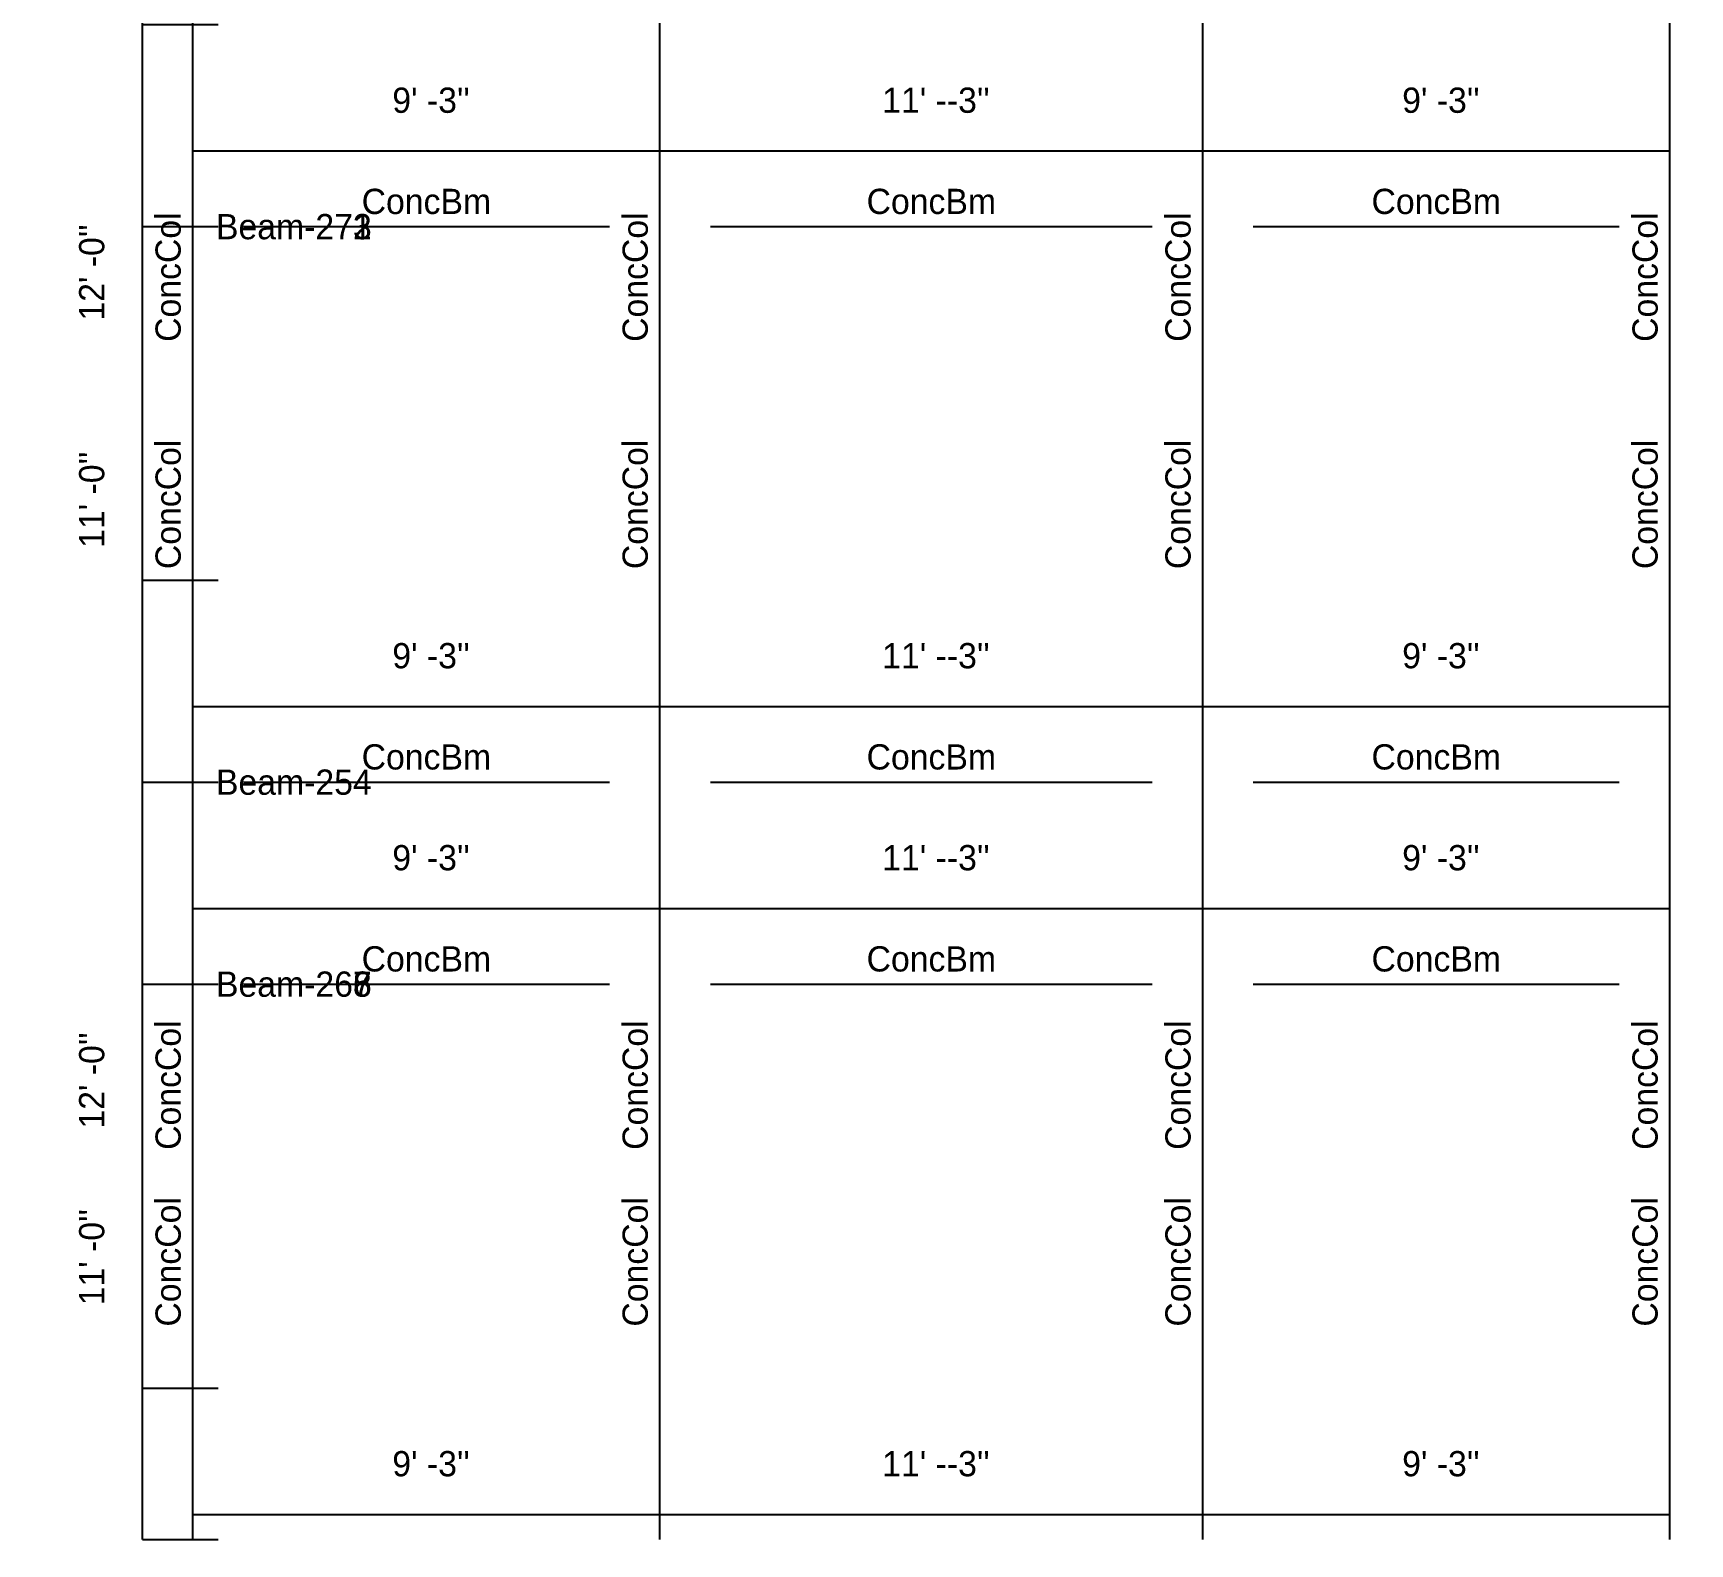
# Model space of a CAD drawing. Extents: x -38 to 2998, y -195 to 11529.
# Drawn here: x -38 to 355.8, y 9227 to 9586 of the extents above; entities that cross this region are included whole.
import ezdxf
from ezdxf.enums import TextEntityAlignment as Align

# ---------------------------------------------------------------- set-up
doc = ezdxf.new("R2010")
doc.units = 0
doc.header["$MEASUREMENT"] = 0
doc.layers.get('0').update_dxf_attribs({"linetype": 'CONTINUOUS'})
for name, color, linetype in [('CENTERLINES', 7, 'CONTINUOUS'), ('DIMENSIONS', 4, 'CONTINUOUS'), ('TEXT', 5, 'CONTINUOUS')]:
    doc.layers.add(name, color=color, linetype=linetype)
doc.dimstyles.get("Standard").update_dxf_attribs({"dimtxt": 0.18, "dimasz": 0.18, "dimexe": 0.18, "dimexo": 0.0625, "dimgap": 0.09, "dimtad": 0, "dimtih": 1, "dimtoh": 1, "dimdec": 4, "dimzin": 0, "dimtxsty": 'STANDARD', "dimcen": 0.09, "dimazin": 3, "dimtfac": 1, "dimtdec": 4, "dimtofl": 0, "dimtmove": 0, "dimatfit": 3, "dimtolj": 1, "dimtzin": 0})

# ---------------------------------------------------------------- blocks, each defined once
blk = doc.blocks.new('*D7990')
at = {"color": 1, "linetype": 'BYBLOCK'}
for points in [[(4.77, 9238.77), (3.71, 9237.71), (-3.71, 9230.29), (-4.77, 9229.23)], [(115.77, 9238.77), (114.71, 9237.71), (107.29, 9230.29), (106.23, 9229.23)]]:
    blk.add_solid(points, dxfattribs=at)
at = {"layer": 'DIMENSIONS', "color": 9, "linetype": 'BYBLOCK'}
for p, q in [((0, 9234), (0, 9252)), ((111, 9234), (111, 9252))]:
    blk.add_line(p, q, dxfattribs=at)
at = {"layer": 'DIMENSIONS', "color": 0, "linetype": 'BYBLOCK'}
blk.add_line((0, 9234), (111, 9234), dxfattribs=at)
at = {"layer": 'DIMENSIONS', "color": 0, "linetype": 'BYBLOCK', "insert": (55.5, 9246), "char_height": 6, "attachment_point": 5}
blk.add_mtext("\\A1; 9' -3''", dxfattribs=at)
blk = doc.blocks.new('*D7991')
at = {"color": 1, "linetype": 'BYBLOCK'}
for points in [[(115.77, 9238.77), (114.71, 9237.71), (107.29, 9230.29), (106.23, 9229.23)], [(244.77, 9238.77), (243.71, 9237.71), (236.29, 9230.29), (235.23, 9229.23)]]:
    blk.add_solid(points, dxfattribs=at)
at = {"layer": 'DIMENSIONS', "color": 9, "linetype": 'BYBLOCK'}
for p, q in [((111, 9234), (111, 9252)), ((240, 9234), (240, 9252))]:
    blk.add_line(p, q, dxfattribs=at)
at = {"layer": 'DIMENSIONS', "color": 0, "linetype": 'BYBLOCK'}
blk.add_line((111, 9234), (240, 9234), dxfattribs=at)
at = {"layer": 'DIMENSIONS', "color": 0, "linetype": 'BYBLOCK', "insert": (175.5, 9246), "char_height": 6, "attachment_point": 5}
blk.add_mtext("\\A1; 11' --3''", dxfattribs=at)
blk = doc.blocks.new('*D7992')
at = {"color": 1, "linetype": 'BYBLOCK'}
for points in [[(244.77, 9238.77), (243.71, 9237.71), (236.29, 9230.29), (235.23, 9229.23)], [(355.77, 9238.77), (354.71, 9237.71), (347.29, 9230.29), (346.23, 9229.23)]]:
    blk.add_solid(points, dxfattribs=at)
at = {"layer": 'DIMENSIONS', "color": 9, "linetype": 'BYBLOCK'}
for p, q in [((240, 9234), (240, 9252)), ((351, 9234), (351, 9252))]:
    blk.add_line(p, q, dxfattribs=at)
at = {"layer": 'DIMENSIONS', "color": 0, "linetype": 'BYBLOCK'}
blk.add_line((240, 9234), (351, 9234), dxfattribs=at)
at = {"layer": 'DIMENSIONS', "color": 0, "linetype": 'BYBLOCK', "insert": (295.5, 9246), "char_height": 6, "attachment_point": 5}
blk.add_mtext("\\A1; 9' -3''", dxfattribs=at)
blk = doc.blocks.new('*D7993')
at = {"color": 1, "linetype": 'BYBLOCK'}
for points in [[(-8.29, 9404.29), (-7.23, 9403.23), (-16.77, 9412.77), (-15.71, 9411.71)], [(-8.29, 9260.29), (-7.23, 9259.23), (-16.77, 9268.77), (-15.71, 9267.71)]]:
    blk.add_solid(points, dxfattribs=at)
at = {"layer": 'DIMENSIONS', "color": 9, "linetype": 'BYBLOCK'}
for p, q in [((-12, 9408), (6, 9408)), ((-12, 9264), (6, 9264))]:
    blk.add_line(p, q, dxfattribs=at)
at = {"layer": 'DIMENSIONS', "color": 0, "linetype": 'BYBLOCK'}
blk.add_line((-12, 9264), (-12, 9408), dxfattribs=at)
at = {"layer": 'DIMENSIONS', "color": 0, "linetype": 'BYBLOCK', "insert": (-24, 9336), "char_height": 6, "attachment_point": 5, "rotation": 90}
blk.add_mtext("\\A1; 12' -0''", dxfattribs=at)
blk = doc.blocks.new('*D7994')
at = {"color": 1, "linetype": 'BYBLOCK'}
for points in [[(4.77, 9430.77), (3.71, 9429.71), (-3.71, 9422.29), (-4.77, 9421.23)], [(115.77, 9430.77), (114.71, 9429.71), (107.29, 9422.29), (106.23, 9421.23)]]:
    blk.add_solid(points, dxfattribs=at)
at = {"layer": 'DIMENSIONS', "color": 9, "linetype": 'BYBLOCK'}
for p, q in [((0, 9426), (0, 9444)), ((111, 9426), (111, 9444))]:
    blk.add_line(p, q, dxfattribs=at)
at = {"layer": 'DIMENSIONS', "color": 0, "linetype": 'BYBLOCK'}
blk.add_line((0, 9426), (111, 9426), dxfattribs=at)
at = {"layer": 'DIMENSIONS', "color": 0, "linetype": 'BYBLOCK', "insert": (55.5, 9438), "char_height": 6, "attachment_point": 5}
blk.add_mtext("\\A1; 9' -3''", dxfattribs=at)
blk = doc.blocks.new('*D7995')
at = {"color": 1, "linetype": 'BYBLOCK'}
for points in [[(115.77, 9430.77), (114.71, 9429.71), (107.29, 9422.29), (106.23, 9421.23)], [(244.77, 9430.77), (243.71, 9429.71), (236.29, 9422.29), (235.23, 9421.23)]]:
    blk.add_solid(points, dxfattribs=at)
at = {"layer": 'DIMENSIONS', "color": 9, "linetype": 'BYBLOCK'}
for p, q in [((111, 9426), (111, 9444)), ((240, 9426), (240, 9444))]:
    blk.add_line(p, q, dxfattribs=at)
at = {"layer": 'DIMENSIONS', "color": 0, "linetype": 'BYBLOCK'}
blk.add_line((111, 9426), (240, 9426), dxfattribs=at)
at = {"layer": 'DIMENSIONS', "color": 0, "linetype": 'BYBLOCK', "insert": (175.5, 9438), "char_height": 6, "attachment_point": 5}
blk.add_mtext("\\A1; 11' --3''", dxfattribs=at)
blk = doc.blocks.new('*D7996')
at = {"color": 1, "linetype": 'BYBLOCK'}
for points in [[(244.77, 9430.77), (243.71, 9429.71), (236.29, 9422.29), (235.23, 9421.23)], [(355.77, 9430.77), (354.71, 9429.71), (347.29, 9422.29), (346.23, 9421.23)]]:
    blk.add_solid(points, dxfattribs=at)
at = {"layer": 'DIMENSIONS', "color": 9, "linetype": 'BYBLOCK'}
for p, q in [((240, 9426), (240, 9444)), ((351, 9426), (351, 9444))]:
    blk.add_line(p, q, dxfattribs=at)
at = {"layer": 'DIMENSIONS', "color": 0, "linetype": 'BYBLOCK'}
blk.add_line((240, 9426), (351, 9426), dxfattribs=at)
at = {"layer": 'DIMENSIONS', "color": 0, "linetype": 'BYBLOCK', "insert": (295.5, 9438), "char_height": 6, "attachment_point": 5}
blk.add_mtext("\\A1; 9' -3''", dxfattribs=at)
blk = doc.blocks.new('*D7997')
at = {"color": 1, "linetype": 'BYBLOCK'}
for points in [[(-8.29, 9596.29), (-7.23, 9595.23), (-16.77, 9604.77), (-15.71, 9603.71)], [(-8.29, 9452.29), (-7.23, 9451.23), (-16.77, 9460.77), (-15.71, 9459.71)]]:
    blk.add_solid(points, dxfattribs=at)
at = {"layer": 'DIMENSIONS', "color": 9, "linetype": 'BYBLOCK'}
for p, q in [((-12, 9600), (6, 9600)), ((-12, 9456), (6, 9456))]:
    blk.add_line(p, q, dxfattribs=at)
at = {"layer": 'DIMENSIONS', "color": 0, "linetype": 'BYBLOCK'}
blk.add_line((-12, 9456), (-12, 9600), dxfattribs=at)
at = {"layer": 'DIMENSIONS', "color": 0, "linetype": 'BYBLOCK', "insert": (-24, 9528), "char_height": 6, "attachment_point": 5, "rotation": 90}
blk.add_mtext("\\A1; 12' -0''", dxfattribs=at)
blk = doc.blocks.new('*D8475')
at = {"color": 1, "linetype": 'BYBLOCK'}
for points in [[(-8.29, 9356.29), (-7.23, 9355.23), (-16.77, 9364.77), (-15.71, 9363.71)], [(-8.29, 9224.29), (-7.23, 9223.23), (-16.77, 9232.77), (-15.71, 9231.71)]]:
    blk.add_solid(points, dxfattribs=at)
at = {"layer": 'DIMENSIONS', "color": 9, "linetype": 'BYBLOCK'}
for p, q in [((-12, 9360), (6, 9360)), ((-12, 9228), (6, 9228))]:
    blk.add_line(p, q, dxfattribs=at)
at = {"layer": 'DIMENSIONS', "color": 0, "linetype": 'BYBLOCK'}
blk.add_line((-12, 9228), (-12, 9360), dxfattribs=at)
at = {"layer": 'DIMENSIONS', "color": 0, "linetype": 'BYBLOCK', "insert": (-24, 9294), "char_height": 6, "attachment_point": 5, "rotation": 90}
blk.add_mtext("\\A1; 11' -0''", dxfattribs=at)
blk = doc.blocks.new('*D8476')
at = {"color": 1, "linetype": 'BYBLOCK'}
for points in [[(4.77, 9382.77), (3.71, 9381.71), (-3.71, 9374.29), (-4.77, 9373.23)], [(115.77, 9382.77), (114.71, 9381.71), (107.29, 9374.29), (106.23, 9373.23)]]:
    blk.add_solid(points, dxfattribs=at)
at = {"layer": 'DIMENSIONS', "color": 9, "linetype": 'BYBLOCK'}
for p, q in [((0, 9378), (0, 9396)), ((111, 9378), (111, 9396))]:
    blk.add_line(p, q, dxfattribs=at)
at = {"layer": 'DIMENSIONS', "color": 0, "linetype": 'BYBLOCK'}
blk.add_line((0, 9378), (111, 9378), dxfattribs=at)
at = {"layer": 'DIMENSIONS', "color": 0, "linetype": 'BYBLOCK', "insert": (55.5, 9390), "char_height": 6, "attachment_point": 5}
blk.add_mtext("\\A1; 9' -3''", dxfattribs=at)
blk = doc.blocks.new('*D8477')
at = {"color": 1, "linetype": 'BYBLOCK'}
for points in [[(115.77, 9382.77), (114.71, 9381.71), (107.29, 9374.29), (106.23, 9373.23)], [(244.77, 9382.77), (243.71, 9381.71), (236.29, 9374.29), (235.23, 9373.23)]]:
    blk.add_solid(points, dxfattribs=at)
at = {"layer": 'DIMENSIONS', "color": 9, "linetype": 'BYBLOCK'}
for p, q in [((111, 9378), (111, 9396)), ((240, 9378), (240, 9396))]:
    blk.add_line(p, q, dxfattribs=at)
at = {"layer": 'DIMENSIONS', "color": 0, "linetype": 'BYBLOCK'}
blk.add_line((111, 9378), (240, 9378), dxfattribs=at)
at = {"layer": 'DIMENSIONS', "color": 0, "linetype": 'BYBLOCK', "insert": (175.5, 9390), "char_height": 6, "attachment_point": 5}
blk.add_mtext("\\A1; 11' --3''", dxfattribs=at)
blk = doc.blocks.new('*D8478')
at = {"color": 1, "linetype": 'BYBLOCK'}
for points in [[(244.77, 9382.77), (243.71, 9381.71), (236.29, 9374.29), (235.23, 9373.23)], [(355.77, 9382.77), (354.71, 9381.71), (347.29, 9374.29), (346.23, 9373.23)]]:
    blk.add_solid(points, dxfattribs=at)
at = {"layer": 'DIMENSIONS', "color": 9, "linetype": 'BYBLOCK'}
for p, q in [((240, 9378), (240, 9396)), ((351, 9378), (351, 9396))]:
    blk.add_line(p, q, dxfattribs=at)
at = {"layer": 'DIMENSIONS', "color": 0, "linetype": 'BYBLOCK'}
blk.add_line((240, 9378), (351, 9378), dxfattribs=at)
at = {"layer": 'DIMENSIONS', "color": 0, "linetype": 'BYBLOCK', "insert": (295.5, 9390), "char_height": 6, "attachment_point": 5}
blk.add_mtext("\\A1; 9' -3''", dxfattribs=at)
blk = doc.blocks.new('*D8479')
at = {"color": 1, "linetype": 'BYBLOCK'}
for points in [[(-8.29, 9536.29), (-7.23, 9535.23), (-16.77, 9544.77), (-15.71, 9543.71)], [(-8.29, 9404.29), (-7.23, 9403.23), (-16.77, 9412.77), (-15.71, 9411.71)]]:
    blk.add_solid(points, dxfattribs=at)
at = {"layer": 'DIMENSIONS', "color": 9, "linetype": 'BYBLOCK'}
for p, q in [((-12, 9540), (6, 9540)), ((-12, 9408), (6, 9408))]:
    blk.add_line(p, q, dxfattribs=at)
at = {"layer": 'DIMENSIONS', "color": 0, "linetype": 'BYBLOCK'}
blk.add_line((-12, 9408), (-12, 9540), dxfattribs=at)
at = {"layer": 'DIMENSIONS', "color": 0, "linetype": 'BYBLOCK', "insert": (-24, 9474), "char_height": 6, "attachment_point": 5, "rotation": 90}
blk.add_mtext("\\A1; 11' -0''", dxfattribs=at)
blk = doc.blocks.new('*D8480')
at = {"color": 1, "linetype": 'BYBLOCK'}
for points in [[(4.77, 9562.77), (3.71, 9561.71), (-3.71, 9554.29), (-4.77, 9553.23)], [(115.77, 9562.77), (114.71, 9561.71), (107.29, 9554.29), (106.23, 9553.23)]]:
    blk.add_solid(points, dxfattribs=at)
at = {"layer": 'DIMENSIONS', "color": 9, "linetype": 'BYBLOCK'}
for p, q in [((0, 9558), (0, 9576)), ((111, 9558), (111, 9576))]:
    blk.add_line(p, q, dxfattribs=at)
at = {"layer": 'DIMENSIONS', "color": 0, "linetype": 'BYBLOCK'}
blk.add_line((0, 9558), (111, 9558), dxfattribs=at)
at = {"layer": 'DIMENSIONS', "color": 0, "linetype": 'BYBLOCK', "insert": (55.5, 9570), "char_height": 6, "attachment_point": 5}
blk.add_mtext("\\A1; 9' -3''", dxfattribs=at)
blk = doc.blocks.new('*D8481')
at = {"color": 1, "linetype": 'BYBLOCK'}
for points in [[(115.77, 9562.77), (114.71, 9561.71), (107.29, 9554.29), (106.23, 9553.23)], [(244.77, 9562.77), (243.71, 9561.71), (236.29, 9554.29), (235.23, 9553.23)]]:
    blk.add_solid(points, dxfattribs=at)
at = {"layer": 'DIMENSIONS', "color": 9, "linetype": 'BYBLOCK'}
for p, q in [((111, 9558), (111, 9576)), ((240, 9558), (240, 9576))]:
    blk.add_line(p, q, dxfattribs=at)
at = {"layer": 'DIMENSIONS', "color": 0, "linetype": 'BYBLOCK'}
blk.add_line((111, 9558), (240, 9558), dxfattribs=at)
at = {"layer": 'DIMENSIONS', "color": 0, "linetype": 'BYBLOCK', "insert": (175.5, 9570), "char_height": 6, "attachment_point": 5}
blk.add_mtext("\\A1; 11' --3''", dxfattribs=at)
blk = doc.blocks.new('*D8482')
at = {"color": 1, "linetype": 'BYBLOCK'}
for points in [[(244.77, 9562.77), (243.71, 9561.71), (236.29, 9554.29), (235.23, 9553.23)], [(355.77, 9562.77), (354.71, 9561.71), (347.29, 9554.29), (346.23, 9553.23)]]:
    blk.add_solid(points, dxfattribs=at)
at = {"layer": 'DIMENSIONS', "color": 9, "linetype": 'BYBLOCK'}
for p, q in [((240, 9558), (240, 9576)), ((351, 9558), (351, 9576))]:
    blk.add_line(p, q, dxfattribs=at)
at = {"layer": 'DIMENSIONS', "color": 0, "linetype": 'BYBLOCK'}
blk.add_line((240, 9558), (351, 9558), dxfattribs=at)
at = {"layer": 'DIMENSIONS', "color": 0, "linetype": 'BYBLOCK', "insert": (295.5, 9570), "char_height": 6, "attachment_point": 5}
blk.add_mtext("\\A1; 9' -3''", dxfattribs=at)
blk = doc.blocks.new('*D8483')
at = {"color": 1, "linetype": 'BYBLOCK'}
for points in [[(-8.29, 9716.29), (-7.23, 9715.23), (-16.77, 9724.77), (-15.71, 9723.71)], [(-8.29, 9584.29), (-7.23, 9583.23), (-16.77, 9592.77), (-15.71, 9591.71)]]:
    blk.add_solid(points, dxfattribs=at)
at = {"layer": 'DIMENSIONS', "color": 9, "linetype": 'BYBLOCK'}
for p, q in [((-12, 9720), (6, 9720)), ((-12, 9588), (6, 9588))]:
    blk.add_line(p, q, dxfattribs=at)
at = {"layer": 'DIMENSIONS', "color": 0, "linetype": 'BYBLOCK'}
blk.add_line((-12, 9588), (-12, 9720), dxfattribs=at)
at = {"layer": 'DIMENSIONS', "color": 0, "linetype": 'BYBLOCK', "insert": (-24, 9654), "char_height": 6, "attachment_point": 5, "rotation": 90}
blk.add_mtext("\\A1; 11' -0''", dxfattribs=at)
blk = doc.blocks.new('*D8945')
at = {"color": 1, "linetype": 'BYBLOCK'}
for points in [[(-8.29, 9356.29), (-7.23, 9355.23), (-16.77, 9364.77), (-15.71, 9363.71)], [(-8.29, 9224.29), (-7.23, 9223.23), (-16.77, 9232.77), (-15.71, 9231.71)]]:
    blk.add_solid(points, dxfattribs=at)
at = {"layer": 'DIMENSIONS', "color": 9, "linetype": 'BYBLOCK'}
for p, q in [((-12, 9360), (6, 9360)), ((-12, 9228), (6, 9228))]:
    blk.add_line(p, q, dxfattribs=at)
at = {"layer": 'DIMENSIONS', "color": 0, "linetype": 'BYBLOCK'}
blk.add_line((-12, 9228), (-12, 9360), dxfattribs=at)
at = {"layer": 'DIMENSIONS', "color": 0, "linetype": 'BYBLOCK', "insert": (-24, 9294), "char_height": 6, "attachment_point": 5, "rotation": 90}
blk.add_mtext("\\A1; 11' -0''", dxfattribs=at)
blk = doc.blocks.new('*D8946')
at = {"color": 1, "linetype": 'BYBLOCK'}
for points in [[(4.77, 9382.77), (3.71, 9381.71), (-3.71, 9374.29), (-4.77, 9373.23)], [(115.77, 9382.77), (114.71, 9381.71), (107.29, 9374.29), (106.23, 9373.23)]]:
    blk.add_solid(points, dxfattribs=at)
at = {"layer": 'DIMENSIONS', "color": 9, "linetype": 'BYBLOCK'}
for p, q in [((0, 9378), (0, 9396)), ((111, 9378), (111, 9396))]:
    blk.add_line(p, q, dxfattribs=at)
at = {"layer": 'DIMENSIONS', "color": 0, "linetype": 'BYBLOCK'}
blk.add_line((0, 9378), (111, 9378), dxfattribs=at)
at = {"layer": 'DIMENSIONS', "color": 0, "linetype": 'BYBLOCK', "insert": (55.5, 9390), "char_height": 6, "attachment_point": 5}
blk.add_mtext("\\A1; 9' -3''", dxfattribs=at)
blk = doc.blocks.new('*D8947')
at = {"color": 1, "linetype": 'BYBLOCK'}
for points in [[(115.77, 9382.77), (114.71, 9381.71), (107.29, 9374.29), (106.23, 9373.23)], [(244.77, 9382.77), (243.71, 9381.71), (236.29, 9374.29), (235.23, 9373.23)]]:
    blk.add_solid(points, dxfattribs=at)
at = {"layer": 'DIMENSIONS', "color": 9, "linetype": 'BYBLOCK'}
for p, q in [((111, 9378), (111, 9396)), ((240, 9378), (240, 9396))]:
    blk.add_line(p, q, dxfattribs=at)
at = {"layer": 'DIMENSIONS', "color": 0, "linetype": 'BYBLOCK'}
blk.add_line((111, 9378), (240, 9378), dxfattribs=at)
at = {"layer": 'DIMENSIONS', "color": 0, "linetype": 'BYBLOCK', "insert": (175.5, 9390), "char_height": 6, "attachment_point": 5}
blk.add_mtext("\\A1; 11' --3''", dxfattribs=at)
blk = doc.blocks.new('*D8948')
at = {"color": 1, "linetype": 'BYBLOCK'}
for points in [[(244.77, 9382.77), (243.71, 9381.71), (236.29, 9374.29), (235.23, 9373.23)], [(355.77, 9382.77), (354.71, 9381.71), (347.29, 9374.29), (346.23, 9373.23)]]:
    blk.add_solid(points, dxfattribs=at)
at = {"layer": 'DIMENSIONS', "color": 9, "linetype": 'BYBLOCK'}
for p, q in [((240, 9378), (240, 9396)), ((351, 9378), (351, 9396))]:
    blk.add_line(p, q, dxfattribs=at)
at = {"layer": 'DIMENSIONS', "color": 0, "linetype": 'BYBLOCK'}
blk.add_line((240, 9378), (351, 9378), dxfattribs=at)
at = {"layer": 'DIMENSIONS', "color": 0, "linetype": 'BYBLOCK', "insert": (295.5, 9390), "char_height": 6, "attachment_point": 5}
blk.add_mtext("\\A1; 9' -3''", dxfattribs=at)
blk = doc.blocks.new('*D8949')
at = {"color": 1, "linetype": 'BYBLOCK'}
for points in [[(-8.29, 9536.29), (-7.23, 9535.23), (-16.77, 9544.77), (-15.71, 9543.71)], [(-8.29, 9404.29), (-7.23, 9403.23), (-16.77, 9412.77), (-15.71, 9411.71)]]:
    blk.add_solid(points, dxfattribs=at)
at = {"layer": 'DIMENSIONS', "color": 9, "linetype": 'BYBLOCK'}
for p, q in [((-12, 9540), (6, 9540)), ((-12, 9408), (6, 9408))]:
    blk.add_line(p, q, dxfattribs=at)
at = {"layer": 'DIMENSIONS', "color": 0, "linetype": 'BYBLOCK'}
blk.add_line((-12, 9408), (-12, 9540), dxfattribs=at)
at = {"layer": 'DIMENSIONS', "color": 0, "linetype": 'BYBLOCK', "insert": (-24, 9474), "char_height": 6, "attachment_point": 5, "rotation": 90}
blk.add_mtext("\\A1; 11' -0''", dxfattribs=at)
blk = doc.blocks.new('*D8950')
at = {"color": 1, "linetype": 'BYBLOCK'}
for points in [[(4.77, 9562.77), (3.71, 9561.71), (-3.71, 9554.29), (-4.77, 9553.23)], [(115.77, 9562.77), (114.71, 9561.71), (107.29, 9554.29), (106.23, 9553.23)]]:
    blk.add_solid(points, dxfattribs=at)
at = {"layer": 'DIMENSIONS', "color": 9, "linetype": 'BYBLOCK'}
for p, q in [((0, 9558), (0, 9576)), ((111, 9558), (111, 9576))]:
    blk.add_line(p, q, dxfattribs=at)
at = {"layer": 'DIMENSIONS', "color": 0, "linetype": 'BYBLOCK'}
blk.add_line((0, 9558), (111, 9558), dxfattribs=at)
at = {"layer": 'DIMENSIONS', "color": 0, "linetype": 'BYBLOCK', "insert": (55.5, 9570), "char_height": 6, "attachment_point": 5}
blk.add_mtext("\\A1; 9' -3''", dxfattribs=at)
blk = doc.blocks.new('*D8951')
at = {"color": 1, "linetype": 'BYBLOCK'}
for points in [[(115.77, 9562.77), (114.71, 9561.71), (107.29, 9554.29), (106.23, 9553.23)], [(244.77, 9562.77), (243.71, 9561.71), (236.29, 9554.29), (235.23, 9553.23)]]:
    blk.add_solid(points, dxfattribs=at)
at = {"layer": 'DIMENSIONS', "color": 9, "linetype": 'BYBLOCK'}
for p, q in [((111, 9558), (111, 9576)), ((240, 9558), (240, 9576))]:
    blk.add_line(p, q, dxfattribs=at)
at = {"layer": 'DIMENSIONS', "color": 0, "linetype": 'BYBLOCK'}
blk.add_line((111, 9558), (240, 9558), dxfattribs=at)
at = {"layer": 'DIMENSIONS', "color": 0, "linetype": 'BYBLOCK', "insert": (175.5, 9570), "char_height": 6, "attachment_point": 5}
blk.add_mtext("\\A1; 11' --3''", dxfattribs=at)
blk = doc.blocks.new('*D8952')
at = {"color": 1, "linetype": 'BYBLOCK'}
for points in [[(244.77, 9562.77), (243.71, 9561.71), (236.29, 9554.29), (235.23, 9553.23)], [(355.77, 9562.77), (354.71, 9561.71), (347.29, 9554.29), (346.23, 9553.23)]]:
    blk.add_solid(points, dxfattribs=at)
at = {"layer": 'DIMENSIONS', "color": 9, "linetype": 'BYBLOCK'}
for p, q in [((240, 9558), (240, 9576)), ((351, 9558), (351, 9576))]:
    blk.add_line(p, q, dxfattribs=at)
at = {"layer": 'DIMENSIONS', "color": 0, "linetype": 'BYBLOCK'}
blk.add_line((240, 9558), (351, 9558), dxfattribs=at)
at = {"layer": 'DIMENSIONS', "color": 0, "linetype": 'BYBLOCK', "insert": (295.5, 9570), "char_height": 6, "attachment_point": 5}
blk.add_mtext("\\A1; 9' -3''", dxfattribs=at)
blk = doc.blocks.new('*D8953')
at = {"color": 1, "linetype": 'BYBLOCK'}
for points in [[(-8.29, 9716.29), (-7.23, 9715.23), (-16.77, 9724.77), (-15.71, 9723.71)], [(-8.29, 9584.29), (-7.23, 9583.23), (-16.77, 9592.77), (-15.71, 9591.71)]]:
    blk.add_solid(points, dxfattribs=at)
at = {"layer": 'DIMENSIONS', "color": 9, "linetype": 'BYBLOCK'}
for p, q in [((-12, 9720), (6, 9720)), ((-12, 9588), (6, 9588))]:
    blk.add_line(p, q, dxfattribs=at)
at = {"layer": 'DIMENSIONS', "color": 0, "linetype": 'BYBLOCK'}
blk.add_line((-12, 9588), (-12, 9720), dxfattribs=at)
at = {"layer": 'DIMENSIONS', "color": 0, "linetype": 'BYBLOCK', "insert": (-24, 9654), "char_height": 6, "attachment_point": 5, "rotation": 90}
blk.add_mtext("\\A1; 11' -0''", dxfattribs=at)
blk = doc.blocks.new('*D9415')
at = {"color": 1, "linetype": 'BYBLOCK'}
for points in [[(-8.29, 9356.29), (-7.23, 9355.23), (-16.77, 9364.77), (-15.71, 9363.71)], [(-8.29, 9224.29), (-7.23, 9223.23), (-16.77, 9232.77), (-15.71, 9231.71)]]:
    blk.add_solid(points, dxfattribs=at)
at = {"layer": 'DIMENSIONS', "color": 9, "linetype": 'BYBLOCK'}
for p, q in [((-12, 9360), (6, 9360)), ((-12, 9228), (6, 9228))]:
    blk.add_line(p, q, dxfattribs=at)
at = {"layer": 'DIMENSIONS', "color": 0, "linetype": 'BYBLOCK'}
blk.add_line((-12, 9228), (-12, 9360), dxfattribs=at)
at = {"layer": 'DIMENSIONS', "color": 0, "linetype": 'BYBLOCK', "insert": (-24, 9294), "char_height": 6, "attachment_point": 5, "rotation": 90}
blk.add_mtext("\\A1; 11' -0''", dxfattribs=at)
blk = doc.blocks.new('*D9416')
at = {"color": 1, "linetype": 'BYBLOCK'}
for points in [[(4.77, 9382.77), (3.71, 9381.71), (-3.71, 9374.29), (-4.77, 9373.23)], [(115.77, 9382.77), (114.71, 9381.71), (107.29, 9374.29), (106.23, 9373.23)]]:
    blk.add_solid(points, dxfattribs=at)
at = {"layer": 'DIMENSIONS', "color": 9, "linetype": 'BYBLOCK'}
for p, q in [((0, 9378), (0, 9396)), ((111, 9378), (111, 9396))]:
    blk.add_line(p, q, dxfattribs=at)
at = {"layer": 'DIMENSIONS', "color": 0, "linetype": 'BYBLOCK'}
blk.add_line((0, 9378), (111, 9378), dxfattribs=at)
at = {"layer": 'DIMENSIONS', "color": 0, "linetype": 'BYBLOCK', "insert": (55.5, 9390), "char_height": 6, "attachment_point": 5}
blk.add_mtext("\\A1; 9' -3''", dxfattribs=at)
blk = doc.blocks.new('*D9417')
at = {"color": 1, "linetype": 'BYBLOCK'}
for points in [[(115.77, 9382.77), (114.71, 9381.71), (107.29, 9374.29), (106.23, 9373.23)], [(244.77, 9382.77), (243.71, 9381.71), (236.29, 9374.29), (235.23, 9373.23)]]:
    blk.add_solid(points, dxfattribs=at)
at = {"layer": 'DIMENSIONS', "color": 9, "linetype": 'BYBLOCK'}
for p, q in [((111, 9378), (111, 9396)), ((240, 9378), (240, 9396))]:
    blk.add_line(p, q, dxfattribs=at)
at = {"layer": 'DIMENSIONS', "color": 0, "linetype": 'BYBLOCK'}
blk.add_line((111, 9378), (240, 9378), dxfattribs=at)
at = {"layer": 'DIMENSIONS', "color": 0, "linetype": 'BYBLOCK', "insert": (175.5, 9390), "char_height": 6, "attachment_point": 5}
blk.add_mtext("\\A1; 11' --3''", dxfattribs=at)
blk = doc.blocks.new('*D9418')
at = {"color": 1, "linetype": 'BYBLOCK'}
for points in [[(244.77, 9382.77), (243.71, 9381.71), (236.29, 9374.29), (235.23, 9373.23)], [(355.77, 9382.77), (354.71, 9381.71), (347.29, 9374.29), (346.23, 9373.23)]]:
    blk.add_solid(points, dxfattribs=at)
at = {"layer": 'DIMENSIONS', "color": 9, "linetype": 'BYBLOCK'}
for p, q in [((240, 9378), (240, 9396)), ((351, 9378), (351, 9396))]:
    blk.add_line(p, q, dxfattribs=at)
at = {"layer": 'DIMENSIONS', "color": 0, "linetype": 'BYBLOCK'}
blk.add_line((240, 9378), (351, 9378), dxfattribs=at)
at = {"layer": 'DIMENSIONS', "color": 0, "linetype": 'BYBLOCK', "insert": (295.5, 9390), "char_height": 6, "attachment_point": 5}
blk.add_mtext("\\A1; 9' -3''", dxfattribs=at)
blk = doc.blocks.new('*D9419')
at = {"color": 1, "linetype": 'BYBLOCK'}
for points in [[(-8.29, 9536.29), (-7.23, 9535.23), (-16.77, 9544.77), (-15.71, 9543.71)], [(-8.29, 9404.29), (-7.23, 9403.23), (-16.77, 9412.77), (-15.71, 9411.71)]]:
    blk.add_solid(points, dxfattribs=at)
at = {"layer": 'DIMENSIONS', "color": 9, "linetype": 'BYBLOCK'}
for p, q in [((-12, 9540), (6, 9540)), ((-12, 9408), (6, 9408))]:
    blk.add_line(p, q, dxfattribs=at)
at = {"layer": 'DIMENSIONS', "color": 0, "linetype": 'BYBLOCK'}
blk.add_line((-12, 9408), (-12, 9540), dxfattribs=at)
at = {"layer": 'DIMENSIONS', "color": 0, "linetype": 'BYBLOCK', "insert": (-24, 9474), "char_height": 6, "attachment_point": 5, "rotation": 90}
blk.add_mtext("\\A1; 11' -0''", dxfattribs=at)
blk = doc.blocks.new('*D9420')
at = {"color": 1, "linetype": 'BYBLOCK'}
for points in [[(4.77, 9562.77), (3.71, 9561.71), (-3.71, 9554.29), (-4.77, 9553.23)], [(115.77, 9562.77), (114.71, 9561.71), (107.29, 9554.29), (106.23, 9553.23)]]:
    blk.add_solid(points, dxfattribs=at)
at = {"layer": 'DIMENSIONS', "color": 9, "linetype": 'BYBLOCK'}
for p, q in [((0, 9558), (0, 9576)), ((111, 9558), (111, 9576))]:
    blk.add_line(p, q, dxfattribs=at)
at = {"layer": 'DIMENSIONS', "color": 0, "linetype": 'BYBLOCK'}
blk.add_line((0, 9558), (111, 9558), dxfattribs=at)
at = {"layer": 'DIMENSIONS', "color": 0, "linetype": 'BYBLOCK', "insert": (55.5, 9570), "char_height": 6, "attachment_point": 5}
blk.add_mtext("\\A1; 9' -3''", dxfattribs=at)
blk = doc.blocks.new('*D9421')
at = {"color": 1, "linetype": 'BYBLOCK'}
for points in [[(115.77, 9562.77), (114.71, 9561.71), (107.29, 9554.29), (106.23, 9553.23)], [(244.77, 9562.77), (243.71, 9561.71), (236.29, 9554.29), (235.23, 9553.23)]]:
    blk.add_solid(points, dxfattribs=at)
at = {"layer": 'DIMENSIONS', "color": 9, "linetype": 'BYBLOCK'}
for p, q in [((111, 9558), (111, 9576)), ((240, 9558), (240, 9576))]:
    blk.add_line(p, q, dxfattribs=at)
at = {"layer": 'DIMENSIONS', "color": 0, "linetype": 'BYBLOCK'}
blk.add_line((111, 9558), (240, 9558), dxfattribs=at)
at = {"layer": 'DIMENSIONS', "color": 0, "linetype": 'BYBLOCK', "insert": (175.5, 9570), "char_height": 6, "attachment_point": 5}
blk.add_mtext("\\A1; 11' --3''", dxfattribs=at)
blk = doc.blocks.new('*D9422')
at = {"color": 1, "linetype": 'BYBLOCK'}
for points in [[(244.77, 9562.77), (243.71, 9561.71), (236.29, 9554.29), (235.23, 9553.23)], [(355.77, 9562.77), (354.71, 9561.71), (347.29, 9554.29), (346.23, 9553.23)]]:
    blk.add_solid(points, dxfattribs=at)
at = {"layer": 'DIMENSIONS', "color": 9, "linetype": 'BYBLOCK'}
for p, q in [((240, 9558), (240, 9576)), ((351, 9558), (351, 9576))]:
    blk.add_line(p, q, dxfattribs=at)
at = {"layer": 'DIMENSIONS', "color": 0, "linetype": 'BYBLOCK'}
blk.add_line((240, 9558), (351, 9558), dxfattribs=at)
at = {"layer": 'DIMENSIONS', "color": 0, "linetype": 'BYBLOCK', "insert": (295.5, 9570), "char_height": 6, "attachment_point": 5}
blk.add_mtext("\\A1; 9' -3''", dxfattribs=at)
blk = doc.blocks.new('*D9423')
at = {"color": 1, "linetype": 'BYBLOCK'}
for points in [[(-8.29, 9716.29), (-7.23, 9715.23), (-16.77, 9724.77), (-15.71, 9723.71)], [(-8.29, 9584.29), (-7.23, 9583.23), (-16.77, 9592.77), (-15.71, 9591.71)]]:
    blk.add_solid(points, dxfattribs=at)
at = {"layer": 'DIMENSIONS', "color": 9, "linetype": 'BYBLOCK'}
for p, q in [((-12, 9720), (6, 9720)), ((-12, 9588), (6, 9588))]:
    blk.add_line(p, q, dxfattribs=at)
at = {"layer": 'DIMENSIONS', "color": 0, "linetype": 'BYBLOCK'}
blk.add_line((-12, 9588), (-12, 9720), dxfattribs=at)
at = {"layer": 'DIMENSIONS', "color": 0, "linetype": 'BYBLOCK', "insert": (-24, 9654), "char_height": 6, "attachment_point": 5, "rotation": 90}
blk.add_mtext("\\A1; 11' -0''", dxfattribs=at)

msp = doc.modelspace()

# ---------------------------------------------------------------- linework, layer by layer
at = {"layer": 'CENTERLINES', "color": 0, "linetype": 'CONTINUOUS'}
for p, q in [((0, 9456), (0, 9600)), ((111, 9456), (111, 9600)), ((240, 9456), (240, 9600)), ((351, 9456), (351, 9600)), ((0, 9408), (0, 9540)), ((0, 9408), (0, 9540)), ((0, 9408), (0, 9540)), ((12, 9540), (99, 9540)), ((12, 9540), (99, 9540)), ((12, 9540), (99, 9540)), ((111, 9408), (111, 9540)), ((111, 9408), (111, 9540)), ((111, 9408), (111, 9540)), ((123, 9540), (228, 9540)), ((123, 9540), (228, 9540)), ((123, 9540), (228, 9540)), ((240, 9408), (240, 9540)), ((240, 9408), (240, 9540)), ((240, 9408), (240, 9540)), ((252, 9540), (339, 9540)), ((252, 9540), (339, 9540)), ((252, 9540), (339, 9540)), ((351, 9408), (351, 9540)), ((351, 9408), (351, 9540)), ((351, 9408), (351, 9540)), ((0, 9264), (0, 9408)), ((12, 9408), (99, 9408)), ((111, 9264), (111, 9408)), ((123, 9408), (228, 9408)), ((240, 9264), (240, 9408)), ((252, 9408), (339, 9408)), ((351, 9264), (351, 9408)), ((0, 9228), (0, 9360)), ((0, 9228), (0, 9360)), ((0, 9228), (0, 9360)), ((12, 9360), (99, 9360)), ((12, 9360), (99, 9360)), ((12, 9360), (99, 9360)), ((111, 9228), (111, 9360)), ((111, 9228), (111, 9360)), ((111, 9228), (111, 9360)), ((123, 9360), (228, 9360)), ((123, 9360), (228, 9360)), ((123, 9360), (228, 9360)), ((240, 9228), (240, 9360)), ((240, 9228), (240, 9360)), ((240, 9228), (240, 9360)), ((252, 9360), (339, 9360)), ((252, 9360), (339, 9360)), ((252, 9360), (339, 9360)), ((351, 9228), (351, 9360)), ((351, 9228), (351, 9360)), ((351, 9228), (351, 9360))]:
    msp.add_line(p, q, dxfattribs=at)

# ---------------------------------------------------------------- texts
at = {"layer": 'TEXT', "color": 0}
for s, p in [('ConcBm', (55.5, 9546)), ('ConcBm', (55.5, 9546)), ('ConcBm', (55.5, 9546)), ('ConcBm', (175.5, 9546)), ('ConcBm', (175.5, 9546)), ('ConcBm', (175.5, 9546)), ('ConcBm', (295.5, 9546)), ('ConcBm', (295.5, 9546)), ('ConcBm', (295.5, 9546)), ('Beam-273', (24, 9540)), ('Beam-272', (24, 9540)), ('Beam-271', (24, 9540)), ('ConcBm', (55.5, 9414)), ('ConcBm', (175.5, 9414)), ('ConcBm', (295.5, 9414)), ('Beam-254', (24, 9408)), ('ConcBm', (55.5, 9366)), ('ConcBm', (55.5, 9366)), ('ConcBm', (55.5, 9366)), ('ConcBm', (175.5, 9366)), ('ConcBm', (175.5, 9366)), ('ConcBm', (175.5, 9366)), ('ConcBm', (295.5, 9366)), ('ConcBm', (295.5, 9366)), ('ConcBm', (295.5, 9366)), ('Beam-268', (24, 9360)), ('Beam-267', (24, 9360)), ('Beam-266', (24, 9360))]:
    msp.add_text(s, height=6, dxfattribs=at).set_placement(p, align=Align.MIDDLE)
for p in [(-6, 9528), (105, 9528), (234, 9528), (345, 9528), (-6, 9474), (-6, 9474), (-6, 9474), (105, 9474), (105, 9474), (105, 9474), (234, 9474), (234, 9474), (234, 9474), (345, 9474), (345, 9474), (345, 9474), (-6, 9336), (105, 9336), (234, 9336), (345, 9336), (-6, 9294), (-6, 9294), (-6, 9294), (105, 9294), (105, 9294), (105, 9294), (234, 9294), (234, 9294), (234, 9294), (345, 9294), (345, 9294), (345, 9294)]:
    msp.add_text('ConcCol', height=6, rotation=90, dxfattribs=at).set_placement(p, align=Align.MIDDLE)

# ---------------------------------------------------------------- dimensions: what is measured, and where the dimension line sits
at = {"layer": 'DIMENSIONS'}
for base, p1, p2, picture, middle in [((-12, 9720), (-24, 9588), (-24, 9720), '*D8483', (-24, 9654)), ((-12, 9720), (-24, 9588), (-24, 9720), '*D8953', (-24, 9654)), ((-12, 9720), (-24, 9588), (-24, 9720), '*D9423', (-24, 9654)), ((-12, 9600), (-24, 9456), (-24, 9600), '*D7997', (-24, 9528)), ((111, 9558), (0, 9546), (111, 9546), '*D8480', (55.5, 9546)), ((111, 9558), (0, 9546), (111, 9546), '*D8950', (55.5, 9546)), ((111, 9558), (0, 9546), (111, 9546), '*D9420', (55.5, 9546)), ((240, 9558), (111, 9546), (240, 9546), '*D8481', (175.5, 9546)), ((240, 9558), (111, 9546), (240, 9546), '*D8951', (175.5, 9546)), ((240, 9558), (111, 9546), (240, 9546), '*D9421', (175.5, 9546)), ((351, 9558), (240, 9546), (351, 9546), '*D8482', (295.5, 9546)), ((351, 9558), (240, 9546), (351, 9546), '*D8952', (295.5, 9546)), ((351, 9558), (240, 9546), (351, 9546), '*D9422', (295.5, 9546)), ((-12, 9540), (-24, 9408), (-24, 9540), '*D8479', (-24, 9474)), ((-12, 9540), (-24, 9408), (-24, 9540), '*D8949', (-24, 9474)), ((-12, 9540), (-24, 9408), (-24, 9540), '*D9419', (-24, 9474)), ((111, 9426), (0, 9414), (111, 9414), '*D7994', (55.5, 9414)), ((240, 9426), (111, 9414), (240, 9414), '*D7995', (175.5, 9414)), ((351, 9426), (240, 9414), (351, 9414), '*D7996', (295.5, 9414)), ((-12, 9408), (-24, 9264), (-24, 9408), '*D7993', (-24, 9336)), ((111, 9378), (0, 9366), (111, 9366), '*D8476', (55.5, 9366)), ((111, 9378), (0, 9366), (111, 9366), '*D8946', (55.5, 9366)), ((111, 9378), (0, 9366), (111, 9366), '*D9416', (55.5, 9366)), ((240, 9378), (111, 9366), (240, 9366), '*D8477', (175.5, 9366)), ((240, 9378), (111, 9366), (240, 9366), '*D8947', (175.5, 9366)), ((240, 9378), (111, 9366), (240, 9366), '*D9417', (175.5, 9366)), ((351, 9378), (240, 9366), (351, 9366), '*D8478', (295.5, 9366)), ((351, 9378), (240, 9366), (351, 9366), '*D8948', (295.5, 9366)), ((351, 9378), (240, 9366), (351, 9366), '*D9418', (295.5, 9366)), ((-12, 9360), (-24, 9228), (-24, 9360), '*D8475', (-24, 9294)), ((-12, 9360), (-24, 9228), (-24, 9360), '*D8945', (-24, 9294)), ((-12, 9360), (-24, 9228), (-24, 9360), '*D9415', (-24, 9294)), ((111, 9234), (0, 9222), (111, 9222), '*D7990', (55.5, 9222)), ((240, 9234), (111, 9222), (240, 9222), '*D7991', (175.5, 9222)), ((351, 9234), (240, 9222), (351, 9222), '*D7992', (295.5, 9222))]:
    dim = msp.add_linear_dim(base=base, p1=p1, p2=p2, dimstyle='STANDARD', dxfattribs=at)
    dim.commit()
    dim.dimension.update_dxf_attribs({"geometry": picture, "text_midpoint": middle})

doc.saveas('drawing.dxf')
